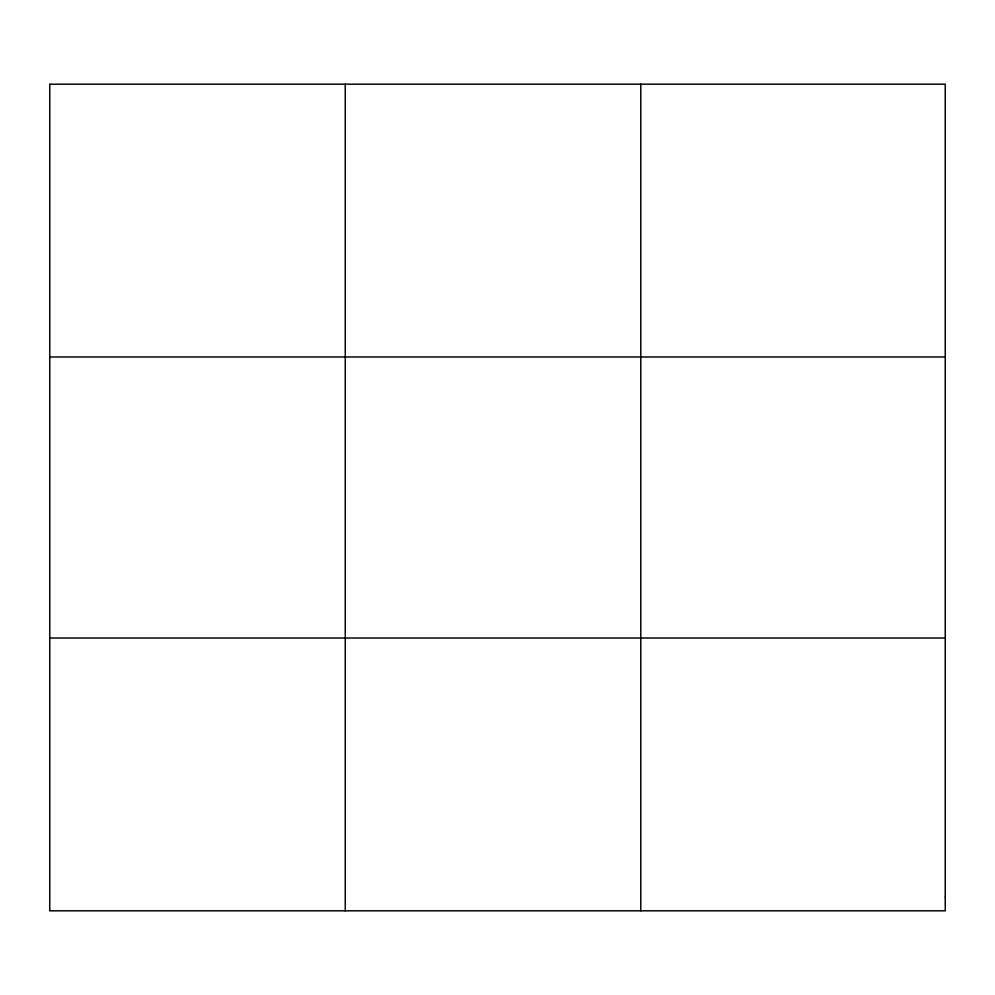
<?xml version="1.0" encoding="UTF-8"?>
<svg xmlns="http://www.w3.org/2000/svg" width="995" height="995" viewBox="0 0 995 995"><rect width="100%" height="100%" fill="white"/><g stroke="black" fill="none" stroke-linecap="round" stroke-linejoin="round"><path stroke-width="1.49" d="M345.265 910.811L345.265 84.189M640.78 910.811L640.78 84.189M49.75 356.981L945.25 356.981M49.75 638.019L945.25 638.019M945.25 897.167L945.25 910.811L49.75 910.811L49.75 84.189L945.25 84.189L945.25 897.167"/></g></svg>
